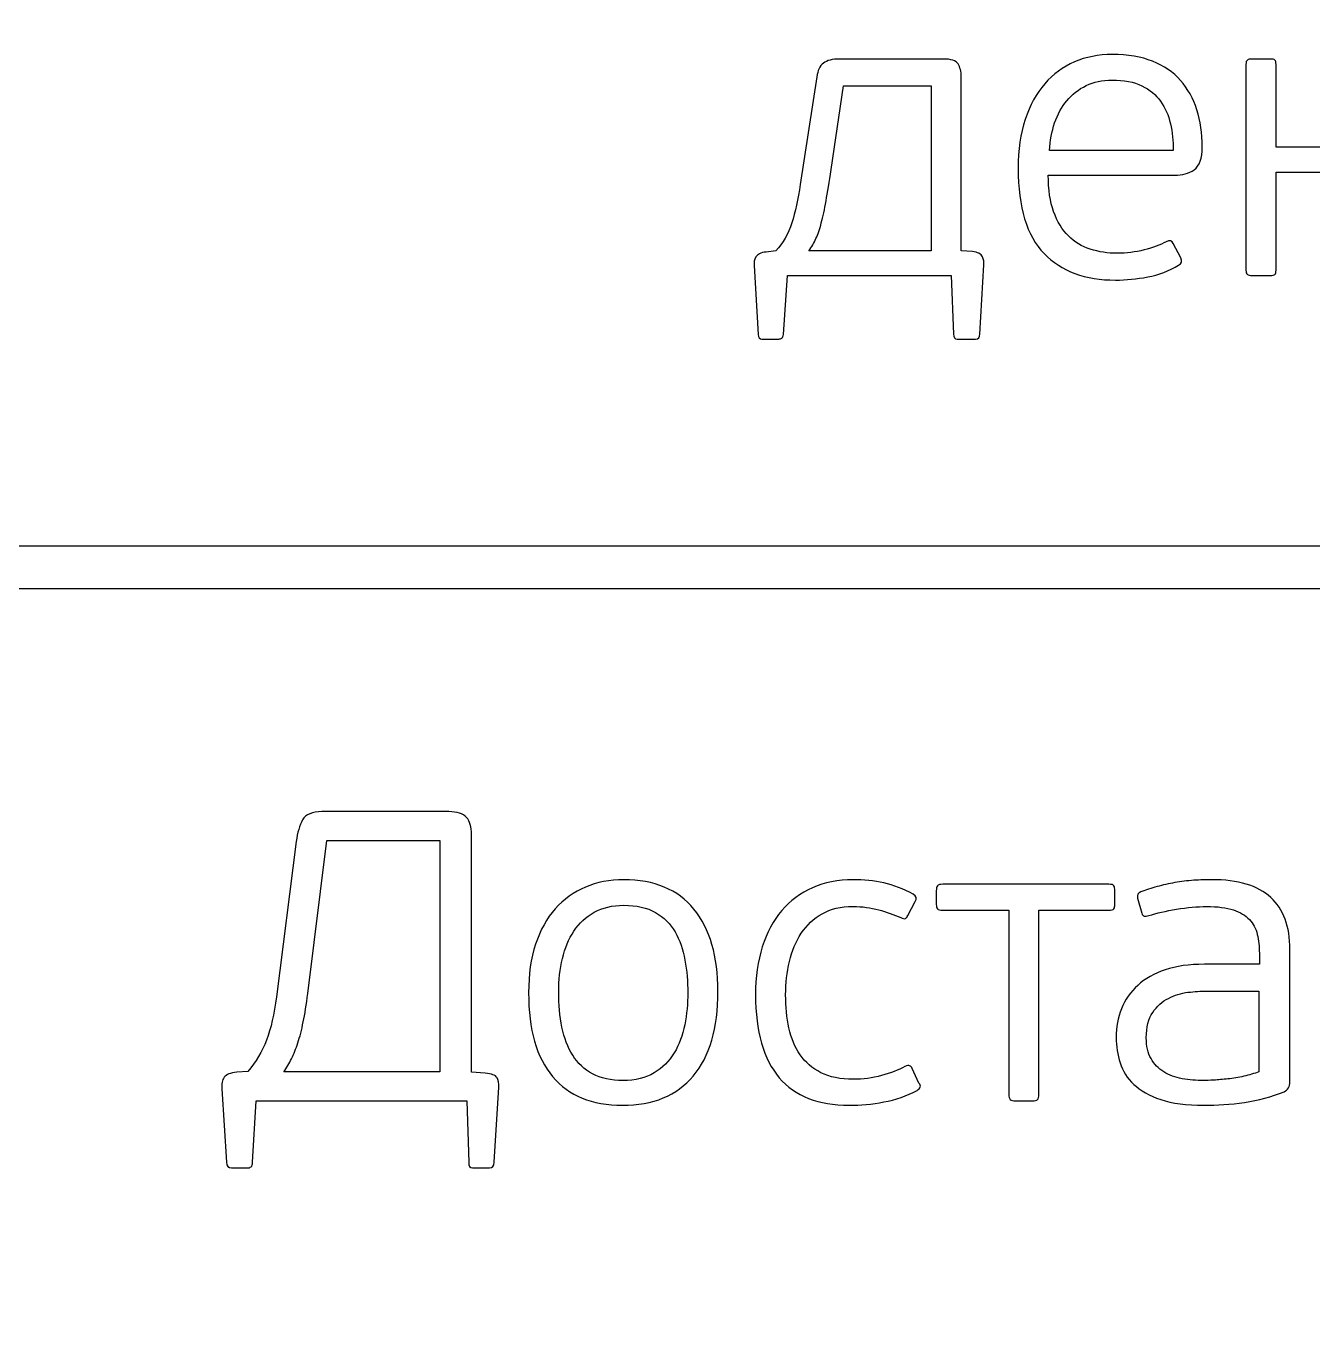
# Model space of a CAD drawing. Header units: centimetres. Extents: x -21.3 to 21.2, y -15.2 to 14.8.
# Drawn here: x -6.695 to -5.982, y -4.384 to -3.653 of the extents above; entities that cross this region are included whole.
import ezdxf

# ---------------------------------------------------------------- set-up
doc = ezdxf.new("R2010")
doc.units = ezdxf.units.CM
doc.header["$MEASUREMENT"] = 0
doc.layers.add('layer 1', color=7, linetype='Continuous')

msp = doc.modelspace()

# ---------------------------------------------------------------- linework, layer by layer
at = {"layer": 'layer 1', "color": 250, "lineweight": 9}
msp.add_open_spline([(-6.2284, -8.06812), (-6.16664, -8.10185), (-6.14392, -8.17927), (-6.17765, -8.24103), (-6.17765, -8.24103), (-6.19031, -8.2642), (-6.20911, -8.28188), (-6.23094, -8.29314), (-6.23094, -8.29314), (-6.21549, -8.32986), (-6.19966, -8.37254), (-6.18337, -8.4213), (-6.18337, -8.4213), (-6.1135, -8.63056), (-5.96242, -8.85213), (-5.83609, -9.03789), (-5.83609, -9.03789), (-5.70681, -9.22803), (-5.48129, -9.10946), (-5.35458, -9.22093), (-5.35458, -9.22093), (-5.31474, -9.22523), (-5.20188, -9.23718), (-5.35264, -9.06122), (-5.35264, -9.06122), (-6.41571, -7.82022), (-6.00346, -5.11392), (-4.92715, -3.90488), (-4.92715, -3.90488), (-4.76214, -3.71952), (-4.8119, -3.84065), (-4.61504, -3.65339), (-4.61504, -3.65339), (-3.77472, -4.11083), (-3.34899, -4.78218), (-3.17311, -5.66994), (-3.17311, -5.66994), (-3.10745, -6.0013), (-3.05587, -5.87078), (-2.81201, -6.16238), (-2.81201, -6.16238), (-2.54229, -6.48484), (-2.13128, -7.60876), (-2.57726, -8.20237), (-2.57726, -8.20237), (-2.11438, -8.14285), (-1.42933, -7.54806), (-0.3667, -8.49404), (-0.3667, -8.49404), (0.19503, -8.99411), (0.01549, -11.22762), (-2.66348, -10.73614), (-2.66348, -10.73614), (-2.66348, -10.73614), (-3.23027, -10.62063), (-3.23027, -10.62063), (-3.23027, -10.62063), (-2.94469, -10.87485), (-2.61807, -10.97166), (-2.68346, -11.19561), (-2.68346, -11.19561), (-2.85282, -11.34166), (-3.11005, -11.22429), (-3.34549, -11.04737), (-3.34549, -11.04737), (-3.37076, -11.31228), (-3.34666, -11.18045), (-3.13094, -11.45496), (-3.13094, -11.45496), (-1.3732, -13.69191), (-3.56464, -15.17519), (-4.55727, -14.29153), (-4.55727, -14.29153), (-5.31853, -13.61384), (-5.12211, -13.58251), (-5.34958, -12.70396), (-5.34958, -12.70396), (-5.59604, -13.15673), (-6.04823, -13.26196), (-6.47883, -13.35114), (-6.47883, -13.35114), (-6.70653, -13.39829), (-6.84392, -13.43742), (-7.08172, -13.41745), (-7.08172, -13.41745), (-7.7668, -13.35993), (-7.41869, -13.11447), (-8.01978, -13.33824), (-8.01978, -13.33824), (-8.58913, -13.5502), (-9.75839, -13.36675), (-10.18728, -12.98494), (-10.18728, -12.98494), (-10.74604, -12.48752), (-8.76957, -10.3725), (-7.46864, -9.97013), (-7.46864, -9.97013), (-7.46864, -9.97013), (-5.83382, -9.84279), (-5.83382, -9.84279), (-5.83382, -9.84279), (-5.8024, -9.84495), (-5.67899, -9.84538), (-5.79444, -9.7059), (-5.79444, -9.7059), (-5.87346, -9.61042), (-5.86341, -9.5073), (-5.98318, -9.46375), (-5.98318, -9.46375), (-6.26966, -9.34296), (-6.65205, -9.41808), (-6.88021, -9.4623), (-6.88021, -9.4623), (-6.88974, -9.46416), (-6.89895, -9.46601), (-6.90783, -9.46786), (-6.90783, -9.46786), (-6.90045, -9.4955), (-6.90327, -9.52593), (-6.91806, -9.55302), (-6.91806, -9.55302), (-6.94864, -9.609), (-7.01881, -9.6296), (-7.07479, -9.59902), (-7.07479, -9.59902), (-7.13078, -9.56844), (-7.15137, -9.49827), (-7.12079, -9.44229), (-7.12079, -9.44229), (-7.11129, -9.42489), (-7.09798, -9.41092), (-7.08244, -9.40083), (-7.08244, -9.40083), (-7.08244, -9.40083), (-7.08184, -9.39743), (-7.08184, -9.39743), (-7.08184, -9.39743), (-7.08184, -9.39743), (-7.07245, -9.39503), (-7.07245, -9.39503), (-7.07245, -9.39503), (-7.05613, -9.38662), (-7.03796, -9.38217), (-7.01952, -9.38213), (-7.01952, -9.38213), (-6.70266, -9.30824), (-6.14779, -9.23494), (-5.85586, -9.39385), (-5.85586, -9.39385), (-5.70328, -9.46346), (-5.69993, -9.36719), (-5.77799, -9.29785), (-5.77799, -9.29785), (-5.96992, -9.11917), (-6.34516, -8.55089), (-6.40165, -8.24041), (-6.40165, -8.24041), (-6.42137, -8.20374), (-6.42276, -8.15815), (-6.40131, -8.11887), (-6.40131, -8.11887), (-6.36757, -8.05711), (-6.29016, -8.03439), (-6.2284, -8.06812)], degree=3, knots=[0, 0, 0, 0, 0.02381, 0.02381, 0.02381, 0.02381, 0.047619, 0.047619, 0.047619, 0.047619, 0.071429, 0.071429, 0.071429, 0.071429, 0.095238, 0.095238, 0.095238, 0.095238, 0.119048, 0.119048, 0.119048, 0.119048, 0.142857, 0.142857, 0.142857, 0.142857, 0.166667, 0.166667, 0.166667, 0.166667, 0.190476, 0.190476, 0.190476, 0.190476, 0.214286, 0.214286, 0.214286, 0.214286, 0.238095, 0.238095, 0.238095, 0.238095, 0.261905, 0.261905, 0.261905, 0.261905, 0.285714, 0.285714, 0.285714, 0.285714, 0.309524, 0.309524, 0.309524, 0.309524, 0.333333, 0.333333, 0.333333, 0.333333, 0.357143, 0.357143, 0.357143, 0.357143, 0.380952, 0.380952, 0.380952, 0.380952, 0.404762, 0.404762, 0.404762, 0.404762, 0.428571, 0.428571, 0.428571, 0.428571, 0.452381, 0.452381, 0.452381, 0.452381, 0.47619, 0.47619, 0.47619, 0.47619, 0.5, 0.5, 0.5, 0.5, 0.52381, 0.52381, 0.52381, 0.52381, 0.547619, 0.547619, 0.547619, 0.547619, 0.571429, 0.571429, 0.571429, 0.571429, 0.595238, 0.595238, 0.595238, 0.595238, 0.619048, 0.619048, 0.619048, 0.619048, 0.642857, 0.642857, 0.642857, 0.642857, 0.666667, 0.666667, 0.666667, 0.666667, 0.690476, 0.690476, 0.690476, 0.690476, 0.714286, 0.714286, 0.714286, 0.714286, 0.738095, 0.738095, 0.738095, 0.738095, 0.761905, 0.761905, 0.761905, 0.761905, 0.785714, 0.785714, 0.785714, 0.785714, 0.809524, 0.809524, 0.809524, 0.809524, 0.833333, 0.833333, 0.833333, 0.833333, 0.857143, 0.857143, 0.857143, 0.857143, 0.880952, 0.880952, 0.880952, 0.880952, 0.904762, 0.904762, 0.904762, 0.904762, 0.928571, 0.928571, 0.928571, 0.928571, 0.952381, 0.952381, 0.952381, 0.952381, 1, 1, 1, 1], dxfattribs=at)
at = {"layer": 'layer 1', "color": 29}
for points, knots in [([(-6.27928, -3.77787), (-6.27531, -3.7736), (-6.27238, -3.76845), (-6.27047, -3.76243), (-6.27047, -3.76243), (-6.26856, -3.7564), (-6.267, -3.74928), (-6.26578, -3.74104), (-6.26578, -3.74104), (-6.26578, -3.74104), (-6.25663, -3.68135), (-6.25663, -3.68135), (-6.25663, -3.68135), (-6.25617, -3.67784), (-6.25495, -3.67533), (-6.25297, -3.6738), (-6.25297, -3.6738), (-6.25099, -3.67227), (-6.24802, -3.67151), (-6.24405, -3.67151), (-6.24405, -3.67151), (-6.24405, -3.67151), (-6.18664, -3.67151), (-6.18664, -3.67151), (-6.18664, -3.67151), (-6.18222, -3.67151), (-6.17944, -3.67243), (-6.1783, -3.67426), (-6.1783, -3.67426), (-6.17715, -3.67609), (-6.17658, -3.67845), (-6.17658, -3.68135), (-6.17658, -3.68135), (-6.17658, -3.68135), (-6.17658, -3.77787), (-6.17658, -3.77787), (-6.17658, -3.77787), (-6.17658, -3.77787), (-6.1704, -3.77833), (-6.1704, -3.77833), (-6.1704, -3.77833), (-6.16736, -3.77863), (-6.16549, -3.77958), (-6.1648, -3.78119), (-6.1648, -3.78119), (-6.16412, -3.78278), (-6.16385, -3.78427), (-6.164, -3.78564), (-6.164, -3.78564), (-6.164, -3.78564), (-6.16629, -3.82407), (-6.16629, -3.82407), (-6.16629, -3.82407), (-6.16629, -3.8259), (-6.16705, -3.82681), (-6.16857, -3.82681), (-6.16857, -3.82681), (-6.16857, -3.82681), (-6.17887, -3.82681), (-6.17887, -3.82681), (-6.17887, -3.82681), (-6.18009, -3.82681), (-6.18077, -3.8259), (-6.18093, -3.82407), (-6.18093, -3.82407), (-6.18093, -3.82407), (-6.18207, -3.79159), (-6.18207, -3.79159), (-6.18207, -3.79159), (-6.18207, -3.79159), (-6.27287, -3.79159), (-6.27287, -3.79159), (-6.27287, -3.79159), (-6.27287, -3.79159), (-6.27516, -3.8243), (-6.27516, -3.8243), (-6.27516, -3.8243), (-6.27516, -3.82521), (-6.27543, -3.82586), (-6.27596, -3.82624), (-6.27596, -3.82624), (-6.27649, -3.82663), (-6.27706, -3.82681), (-6.27768, -3.82681), (-6.27768, -3.82681), (-6.27768, -3.82681), (-6.28705, -3.82681), (-6.28705, -3.82681), (-6.28705, -3.82681), (-6.28827, -3.82681), (-6.28896, -3.82598), (-6.28911, -3.8243), (-6.28911, -3.8243), (-6.28911, -3.8243), (-6.2914, -3.7861), (-6.2914, -3.7861), (-6.2914, -3.7861), (-6.29155, -3.78442), (-6.29121, -3.78283), (-6.29037, -3.7813), (-6.29037, -3.7813), (-6.28953, -3.77977), (-6.28766, -3.77886), (-6.28477, -3.77856), (-6.28477, -3.77856), (-6.28477, -3.77856), (-6.27928, -3.77787), (-6.27928, -3.77787)], [0, 0, 0, 0, 0.035714, 0.035714, 0.035714, 0.035714, 0.071429, 0.071429, 0.071429, 0.071429, 0.107143, 0.107143, 0.107143, 0.107143, 0.142857, 0.142857, 0.142857, 0.142857, 0.178571, 0.178571, 0.178571, 0.178571, 0.214286, 0.214286, 0.214286, 0.214286, 0.25, 0.25, 0.25, 0.25, 0.285714, 0.285714, 0.285714, 0.285714, 0.321429, 0.321429, 0.321429, 0.321429, 0.357143, 0.357143, 0.357143, 0.357143, 0.392857, 0.392857, 0.392857, 0.392857, 0.428571, 0.428571, 0.428571, 0.428571, 0.464286, 0.464286, 0.464286, 0.464286, 0.5, 0.5, 0.5, 0.5, 0.535714, 0.535714, 0.535714, 0.535714, 0.571429, 0.571429, 0.571429, 0.571429, 0.607143, 0.607143, 0.607143, 0.607143, 0.642857, 0.642857, 0.642857, 0.642857, 0.678571, 0.678571, 0.678571, 0.678571, 0.714286, 0.714286, 0.714286, 0.714286, 0.75, 0.75, 0.75, 0.75, 0.785714, 0.785714, 0.785714, 0.785714, 0.821429, 0.821429, 0.821429, 0.821429, 0.857143, 0.857143, 0.857143, 0.857143, 0.892857, 0.892857, 0.892857, 0.892857, 0.928571, 0.928571, 0.928571, 0.928571, 1, 1, 1, 1]), ([(-6.09287, -3.669), (-6.08418, -3.669), (-6.0767, -3.67025), (-6.07046, -3.67277), (-6.07046, -3.67277), (-6.0642, -3.67529), (-6.05905, -3.67883), (-6.05501, -3.68341), (-6.05501, -3.68341), (-6.05097, -3.68798), (-6.04796, -3.69339), (-6.04598, -3.69965), (-6.04598, -3.69965), (-6.044, -3.7059), (-6.04301, -3.71276), (-6.04301, -3.72023), (-6.04301, -3.72023), (-6.04301, -3.72664), (-6.04449, -3.73086), (-6.04747, -3.73292), (-6.04747, -3.73292), (-6.05044, -3.73498), (-6.05406, -3.73601), (-6.05833, -3.73601), (-6.05833, -3.73601), (-6.05833, -3.73601), (-6.12832, -3.73601), (-6.12832, -3.73601), (-6.12832, -3.73601), (-6.12832, -3.7439), (-6.12733, -3.75061), (-6.12535, -3.75614), (-6.12535, -3.75614), (-6.12336, -3.76167), (-6.12062, -3.76617), (-6.11719, -3.76956), (-6.11719, -3.76956), (-6.11376, -3.77299), (-6.10968, -3.77547), (-6.10503, -3.77695), (-6.10503, -3.77695), (-6.10038, -3.77848), (-6.09534, -3.77924), (-6.09001, -3.77924), (-6.09001, -3.77924), (-6.08494, -3.77924), (-6.08002, -3.77863), (-6.07518, -3.77741), (-6.07518, -3.77741), (-6.07038, -3.77619), (-6.0663, -3.77466), (-6.06291, -3.77284), (-6.06291, -3.77284), (-6.06108, -3.77192), (-6.05978, -3.77223), (-6.05902, -3.77375), (-6.05902, -3.77375), (-6.05902, -3.77375), (-6.0549, -3.78179), (-6.0549, -3.78179), (-6.0549, -3.78179), (-6.05399, -3.78366), (-6.05437, -3.78496), (-6.05605, -3.78576), (-6.05605, -3.78576), (-6.06138, -3.789), (-6.0671, -3.79121), (-6.0732, -3.79235), (-6.0732, -3.79235), (-6.0793, -3.79354), (-6.08525, -3.79411), (-6.09104, -3.79411), (-6.09104, -3.79411), (-6.10781, -3.79411), (-6.121, -3.78919), (-6.13061, -3.77936), (-6.13061, -3.77936), (-6.14021, -3.76952), (-6.14502, -3.75377), (-6.14502, -3.73213), (-6.14502, -3.73213), (-6.14502, -3.72191), (-6.14372, -3.71287), (-6.14113, -3.70502), (-6.14113, -3.70502), (-6.13853, -3.69717), (-6.13492, -3.69057), (-6.13026, -3.68524), (-6.13026, -3.68524), (-6.12561, -3.6799), (-6.12012, -3.67586), (-6.1138, -3.67311), (-6.1138, -3.67311), (-6.10747, -3.67037), (-6.10049, -3.669), (-6.09287, -3.669)], [0, 0, 0, 0, 0.04, 0.04, 0.04, 0.04, 0.08, 0.08, 0.08, 0.08, 0.12, 0.12, 0.12, 0.12, 0.16, 0.16, 0.16, 0.16, 0.2, 0.2, 0.2, 0.2, 0.24, 0.24, 0.24, 0.24, 0.28, 0.28, 0.28, 0.28, 0.32, 0.32, 0.32, 0.32, 0.36, 0.36, 0.36, 0.36, 0.4, 0.4, 0.4, 0.4, 0.44, 0.44, 0.44, 0.44, 0.48, 0.48, 0.48, 0.48, 0.52, 0.52, 0.52, 0.52, 0.56, 0.56, 0.56, 0.56, 0.6, 0.6, 0.6, 0.6, 0.64, 0.64, 0.64, 0.64, 0.68, 0.68, 0.68, 0.68, 0.72, 0.72, 0.72, 0.72, 0.76, 0.76, 0.76, 0.76, 0.8, 0.8, 0.8, 0.8, 0.84, 0.84, 0.84, 0.84, 0.88, 0.88, 0.88, 0.88, 0.92, 0.92, 0.92, 0.92, 1, 1, 1, 1]), ([(-6.00207, -3.78862), (-6.00207, -3.78984), (-6.00229, -3.79064), (-6.00275, -3.79102), (-6.00275, -3.79102), (-6.00321, -3.7914), (-6.00405, -3.79159), (-6.00527, -3.79159), (-6.00527, -3.79159), (-6.00527, -3.79159), (-6.01533, -3.79159), (-6.01533, -3.79159), (-6.01533, -3.79159), (-6.01655, -3.79159), (-6.01743, -3.7914), (-6.01796, -3.79102), (-6.01796, -3.79102), (-6.01849, -3.79064), (-6.01876, -3.78984), (-6.01876, -3.78862), (-6.01876, -3.78862), (-6.01876, -3.78862), (-6.01876, -3.67449), (-6.01876, -3.67449), (-6.01876, -3.67449), (-6.01876, -3.67327), (-6.01849, -3.67247), (-6.01796, -3.67209), (-6.01796, -3.67209), (-6.01743, -3.6717), (-6.01655, -3.67151), (-6.01533, -3.67151), (-6.01533, -3.67151), (-6.01533, -3.67151), (-6.00527, -3.67151), (-6.00527, -3.67151), (-6.00527, -3.67151), (-6.00405, -3.67151), (-6.00321, -3.6717), (-6.00275, -3.67209), (-6.00275, -3.67209), (-6.00229, -3.67247), (-6.00207, -3.67327), (-6.00207, -3.67449), (-6.00207, -3.67449), (-6.00207, -3.67449), (-6.00207, -3.72046), (-6.00207, -3.72046), (-6.00207, -3.72046), (-6.00207, -3.72046), (-5.97828, -3.72046), (-5.97828, -3.72046), (-5.97828, -3.72046), (-5.97584, -3.72046), (-5.97351, -3.72023), (-5.9713, -3.71977), (-5.9713, -3.71977), (-5.96909, -3.71931), (-5.96704, -3.71848), (-5.96513, -3.71726), (-5.96513, -3.71726), (-5.96322, -3.71607), (-5.96151, -3.71432), (-5.95998, -3.71203), (-5.95998, -3.71203), (-5.95846, -3.70975), (-5.95716, -3.70689), (-5.95609, -3.70338), (-5.95609, -3.70338), (-5.95609, -3.70338), (-5.94694, -3.67403), (-5.94694, -3.67403), (-5.94694, -3.67403), (-5.94664, -3.67281), (-5.94622, -3.67209), (-5.94569, -3.67186), (-5.94569, -3.67186), (-5.94515, -3.67163), (-5.9445, -3.67151), (-5.94374, -3.67151), (-5.94374, -3.67151), (-5.94374, -3.67151), (-5.93345, -3.67151), (-5.93345, -3.67151), (-5.93345, -3.67151), (-5.93223, -3.67151), (-5.93151, -3.67186), (-5.93128, -3.67254), (-5.93128, -3.67254), (-5.93105, -3.67323), (-5.93101, -3.67395), (-5.93116, -3.67472), (-5.93116, -3.67472), (-5.93116, -3.67472), (-5.93985, -3.70483), (-5.93985, -3.70483), (-5.93985, -3.70483), (-5.94123, -3.70971), (-5.94302, -3.71409), (-5.94523, -3.71794), (-5.94523, -3.71794), (-5.94744, -3.72183), (-5.9506, -3.72469), (-5.95472, -3.72652), (-5.95472, -3.72652), (-5.95472, -3.72652), (-5.95495, -3.72698), (-5.95495, -3.72698), (-5.95495, -3.72698), (-5.94916, -3.72866), (-5.945, -3.7314), (-5.94248, -3.73521), (-5.94248, -3.73521), (-5.93997, -3.73902), (-5.93795, -3.74348), (-5.93642, -3.74851), (-5.93642, -3.74851), (-5.93642, -3.74851), (-5.92476, -3.78816), (-5.92476, -3.78816), (-5.92476, -3.78816), (-5.9246, -3.78893), (-5.9246, -3.78968), (-5.92476, -3.79045), (-5.92476, -3.79045), (-5.92491, -3.79121), (-5.92567, -3.79159), (-5.92705, -3.79159), (-5.92705, -3.79159), (-5.92705, -3.79159), (-5.93825, -3.79159), (-5.93825, -3.79159), (-5.93825, -3.79159), (-5.93886, -3.79159), (-5.93947, -3.79148), (-5.94008, -3.79125), (-5.94008, -3.79125), (-5.94069, -3.79102), (-5.94115, -3.79037), (-5.94145, -3.7893), (-5.94145, -3.7893), (-5.94145, -3.7893), (-5.95266, -3.75111), (-5.95266, -3.75111), (-5.95266, -3.75111), (-5.95464, -3.7447), (-5.95777, -3.74028), (-5.96204, -3.73784), (-5.96204, -3.73784), (-5.96631, -3.7354), (-5.97088, -3.73418), (-5.97576, -3.73418), (-5.97576, -3.73418), (-5.97576, -3.73418), (-6.00207, -3.73418), (-6.00207, -3.73418), (-6.00207, -3.73418), (-6.00207, -3.73418), (-6.00207, -3.78862), (-6.00207, -3.78862)], [0, 0, 0, 0, 0.02439, 0.02439, 0.02439, 0.02439, 0.04878, 0.04878, 0.04878, 0.04878, 0.073171, 0.073171, 0.073171, 0.073171, 0.097561, 0.097561, 0.097561, 0.097561, 0.121951, 0.121951, 0.121951, 0.121951, 0.146341, 0.146341, 0.146341, 0.146341, 0.170732, 0.170732, 0.170732, 0.170732, 0.195122, 0.195122, 0.195122, 0.195122, 0.219512, 0.219512, 0.219512, 0.219512, 0.243902, 0.243902, 0.243902, 0.243902, 0.268293, 0.268293, 0.268293, 0.268293, 0.292683, 0.292683, 0.292683, 0.292683, 0.317073, 0.317073, 0.317073, 0.317073, 0.341463, 0.341463, 0.341463, 0.341463, 0.365854, 0.365854, 0.365854, 0.365854, 0.390244, 0.390244, 0.390244, 0.390244, 0.414634, 0.414634, 0.414634, 0.414634, 0.439024, 0.439024, 0.439024, 0.439024, 0.463415, 0.463415, 0.463415, 0.463415, 0.487805, 0.487805, 0.487805, 0.487805, 0.512195, 0.512195, 0.512195, 0.512195, 0.536585, 0.536585, 0.536585, 0.536585, 0.560976, 0.560976, 0.560976, 0.560976, 0.585366, 0.585366, 0.585366, 0.585366, 0.609756, 0.609756, 0.609756, 0.609756, 0.634146, 0.634146, 0.634146, 0.634146, 0.658537, 0.658537, 0.658537, 0.658537, 0.682927, 0.682927, 0.682927, 0.682927, 0.707317, 0.707317, 0.707317, 0.707317, 0.731707, 0.731707, 0.731707, 0.731707, 0.756098, 0.756098, 0.756098, 0.756098, 0.780488, 0.780488, 0.780488, 0.780488, 0.804878, 0.804878, 0.804878, 0.804878, 0.829268, 0.829268, 0.829268, 0.829268, 0.853659, 0.853659, 0.853659, 0.853659, 0.878049, 0.878049, 0.878049, 0.878049, 0.902439, 0.902439, 0.902439, 0.902439, 0.926829, 0.926829, 0.926829, 0.926829, 0.95122, 0.95122, 0.95122, 0.95122, 1, 1, 1, 1]), ([(-6.19328, -3.68638), (-6.19328, -3.68638), (-6.24177, -3.68638), (-6.24177, -3.68638), (-6.24177, -3.68638), (-6.24177, -3.68638), (-6.24863, -3.73281), (-6.24863, -3.73281), (-6.24863, -3.73281), (-6.2497, -3.73967), (-6.25065, -3.74547), (-6.25149, -3.75019), (-6.25149, -3.75019), (-6.25233, -3.75492), (-6.2532, -3.759), (-6.25412, -3.76243), (-6.25412, -3.76243), (-6.25503, -3.76586), (-6.25602, -3.76876), (-6.25709, -3.77112), (-6.25709, -3.77112), (-6.25816, -3.77348), (-6.25946, -3.77573), (-6.26098, -3.77787), (-6.26098, -3.77787), (-6.26098, -3.77787), (-6.19328, -3.77787), (-6.19328, -3.77787), (-6.19328, -3.77787), (-6.19328, -3.77787), (-6.19328, -3.68638), (-6.19328, -3.68638)], [0, 0, 0, 0, 0.111111, 0.111111, 0.111111, 0.111111, 0.222222, 0.222222, 0.222222, 0.222222, 0.333333, 0.333333, 0.333333, 0.333333, 0.444444, 0.444444, 0.444444, 0.444444, 0.555556, 0.555556, 0.555556, 0.555556, 0.666667, 0.666667, 0.666667, 0.666667, 0.777778, 0.777778, 0.777778, 0.777778, 1, 1, 1, 1]), ([(-6.05902, -3.72229), (-6.05902, -3.71711), (-6.05955, -3.71215), (-6.06062, -3.70742), (-6.06062, -3.70742), (-6.06168, -3.70269), (-6.06348, -3.69854), (-6.06603, -3.69496), (-6.06603, -3.69496), (-6.06855, -3.69137), (-6.07202, -3.68851), (-6.07644, -3.68638), (-6.07644, -3.68638), (-6.0809, -3.68424), (-6.08639, -3.68318), (-6.09298, -3.68318), (-6.09298, -3.68318), (-6.09832, -3.68318), (-6.10312, -3.68421), (-6.10732, -3.68626), (-6.10732, -3.68626), (-6.11155, -3.68833), (-6.11509, -3.69111), (-6.11799, -3.69461), (-6.11799, -3.69461), (-6.12089, -3.69812), (-6.12317, -3.70224), (-6.12478, -3.70697), (-6.12478, -3.70697), (-6.12638, -3.71169), (-6.12733, -3.7168), (-6.12763, -3.72229), (-6.12763, -3.72229), (-6.12763, -3.72229), (-6.05902, -3.72229), (-6.05902, -3.72229)], [0, 0, 0, 0, 0.1, 0.1, 0.1, 0.1, 0.2, 0.2, 0.2, 0.2, 0.3, 0.3, 0.3, 0.3, 0.4, 0.4, 0.4, 0.4, 0.5, 0.5, 0.5, 0.5, 0.6, 0.6, 0.6, 0.6, 0.7, 0.7, 0.7, 0.7, 0.8, 0.8, 0.8, 0.8, 1, 1, 1, 1]), ([(-7.67015, -3.96525), (-7.67015, -3.96525), (-0.74742, -3.96525), (-0.74742, -3.96525), (-0.74742, -3.96525), (-0.74742, -3.96525), (-0.74742, -3.94149), (-0.74742, -3.94149), (-0.74742, -3.94149), (-0.74742, -3.94149), (-7.67015, -3.94149), (-7.67015, -3.94149), (-7.67015, -3.94149), (-7.67015, -3.94149), (-7.67015, -3.96525), (-7.67015, -3.96525)], [0, 0, 0, 0, 0.2, 0.2, 0.2, 0.2, 0.4, 0.4, 0.4, 0.4, 0.6, 0.6, 0.6, 0.6, 1, 1, 1, 1]), ([(-6.56735, -4.24923), (-6.56735, -4.24923), (-6.56941, -4.2833), (-6.56941, -4.2833), (-6.56941, -4.2833), (-6.56941, -4.28453), (-6.56968, -4.28536), (-6.57021, -4.28582), (-6.57021, -4.28582), (-6.57075, -4.28628), (-6.57139, -4.28651), (-6.57216, -4.28651), (-6.57216, -4.28651), (-6.57216, -4.28651), (-6.58107, -4.28651), (-6.58107, -4.28651), (-6.58107, -4.28651), (-6.58275, -4.28651), (-6.58367, -4.28544), (-6.58382, -4.2833), (-6.58382, -4.2833), (-6.58382, -4.2833), (-6.58633, -4.24259), (-6.58633, -4.24259), (-6.58633, -4.24259), (-6.58664, -4.23985), (-6.58622, -4.23771), (-6.58508, -4.23619), (-6.58508, -4.23619), (-6.58393, -4.23467), (-6.58161, -4.23375), (-6.5781, -4.23344), (-6.5781, -4.23344), (-6.5781, -4.23344), (-6.57193, -4.23299), (-6.57193, -4.23299), (-6.57193, -4.23299), (-6.5675, -4.2278), (-6.56408, -4.22201), (-6.56163, -4.2156), (-6.56163, -4.2156), (-6.5592, -4.2092), (-6.55737, -4.20119), (-6.55614, -4.19159), (-6.55614, -4.19159), (-6.55614, -4.19159), (-6.54516, -4.10536), (-6.54516, -4.10536), (-6.54516, -4.10536), (-6.54455, -4.10048), (-6.54337, -4.09651), (-6.54162, -4.09346), (-6.54162, -4.09346), (-6.53987, -4.09042), (-6.53632, -4.08889), (-6.53099, -4.08889), (-6.53099, -4.08889), (-6.53099, -4.08889), (-6.46054, -4.08889), (-6.46054, -4.08889), (-6.46054, -4.08889), (-6.45596, -4.08889), (-6.45272, -4.08996), (-6.45082, -4.09209), (-6.45082, -4.09209), (-6.44891, -4.09423), (-6.44796, -4.09743), (-6.44796, -4.1017), (-6.44796, -4.1017), (-6.44796, -4.1017), (-6.44796, -4.23344), (-6.44796, -4.23344), (-6.44796, -4.23344), (-6.44796, -4.23344), (-6.44041, -4.2339), (-6.44041, -4.2339), (-6.44041, -4.2339), (-6.4369, -4.23421), (-6.43473, -4.23505), (-6.43389, -4.23642), (-6.43389, -4.23642), (-6.43305, -4.23779), (-6.43271, -4.23954), (-6.43286, -4.24168), (-6.43286, -4.24168), (-6.43286, -4.24168), (-6.43538, -4.2833), (-6.43538, -4.2833), (-6.43538, -4.2833), (-6.43553, -4.28544), (-6.43644, -4.28651), (-6.43812, -4.28651), (-6.43812, -4.28651), (-6.43812, -4.28651), (-6.4475, -4.28651), (-6.4475, -4.28651), (-6.4475, -4.28651), (-6.44887, -4.28651), (-6.44956, -4.28552), (-6.44956, -4.28353), (-6.44956, -4.28353), (-6.44956, -4.28353), (-6.4507, -4.24923), (-6.4507, -4.24923), (-6.4507, -4.24923), (-6.4507, -4.24923), (-6.56735, -4.24923), (-6.56735, -4.24923)], [0, 0, 0, 0, 0.035714, 0.035714, 0.035714, 0.035714, 0.071429, 0.071429, 0.071429, 0.071429, 0.107143, 0.107143, 0.107143, 0.107143, 0.142857, 0.142857, 0.142857, 0.142857, 0.178571, 0.178571, 0.178571, 0.178571, 0.214286, 0.214286, 0.214286, 0.214286, 0.25, 0.25, 0.25, 0.25, 0.285714, 0.285714, 0.285714, 0.285714, 0.321429, 0.321429, 0.321429, 0.321429, 0.357143, 0.357143, 0.357143, 0.357143, 0.392857, 0.392857, 0.392857, 0.392857, 0.428571, 0.428571, 0.428571, 0.428571, 0.464286, 0.464286, 0.464286, 0.464286, 0.5, 0.5, 0.5, 0.5, 0.535714, 0.535714, 0.535714, 0.535714, 0.571429, 0.571429, 0.571429, 0.571429, 0.607143, 0.607143, 0.607143, 0.607143, 0.642857, 0.642857, 0.642857, 0.642857, 0.678571, 0.678571, 0.678571, 0.678571, 0.714286, 0.714286, 0.714286, 0.714286, 0.75, 0.75, 0.75, 0.75, 0.785714, 0.785714, 0.785714, 0.785714, 0.821429, 0.821429, 0.821429, 0.821429, 0.857143, 0.857143, 0.857143, 0.857143, 0.892857, 0.892857, 0.892857, 0.892857, 0.928571, 0.928571, 0.928571, 0.928571, 1, 1, 1, 1]), ([(-6.53876, -4.18976), (-6.53952, -4.19586), (-6.54036, -4.20112), (-6.54128, -4.20554), (-6.54128, -4.20554), (-6.54219, -4.20996), (-6.54319, -4.21381), (-6.54425, -4.21709), (-6.54425, -4.21709), (-6.54532, -4.22037), (-6.5465, -4.2233), (-6.5478, -4.22589), (-6.5478, -4.22589), (-6.54909, -4.22849), (-6.5505, -4.23093), (-6.55203, -4.23322), (-6.55203, -4.23322), (-6.55203, -4.23322), (-6.46557, -4.23322), (-6.46557, -4.23322), (-6.46557, -4.23322), (-6.46557, -4.23322), (-6.46557, -4.1049), (-6.46557, -4.1049), (-6.46557, -4.1049), (-6.46557, -4.1049), (-6.52824, -4.1049), (-6.52824, -4.1049), (-6.52824, -4.1049), (-6.52824, -4.1049), (-6.53876, -4.18976), (-6.53876, -4.18976)], [0, 0, 0, 0, 0.111111, 0.111111, 0.111111, 0.111111, 0.222222, 0.222222, 0.222222, 0.222222, 0.333333, 0.333333, 0.333333, 0.333333, 0.444444, 0.444444, 0.444444, 0.444444, 0.555556, 0.555556, 0.555556, 0.555556, 0.666667, 0.666667, 0.666667, 0.666667, 0.777778, 0.777778, 0.777778, 0.777778, 1, 1, 1, 1]), ([(-6.31141, -4.18862), (-6.31141, -4.20905), (-6.31598, -4.22468), (-6.32509, -4.2355), (-6.32509, -4.2355), (-6.33424, -4.24633), (-6.34732, -4.25174), (-6.36436, -4.25174), (-6.36436, -4.25174), (-6.38125, -4.25174), (-6.39413, -4.24644), (-6.40305, -4.23585), (-6.40305, -4.23585), (-6.41193, -4.22525), (-6.41639, -4.20973), (-6.41639, -4.1893), (-6.41639, -4.1893), (-6.41639, -4.17923), (-6.4151, -4.17028), (-6.41251, -4.16242), (-6.41251, -4.16242), (-6.40991, -4.15457), (-6.40629, -4.14802), (-6.40156, -4.14275), (-6.40156, -4.14275), (-6.39684, -4.13749), (-6.39127, -4.13349), (-6.38491, -4.13075), (-6.38491, -4.13075), (-6.3785, -4.128), (-6.37145, -4.12663), (-6.36367, -4.12663), (-6.36367, -4.12663), (-6.34663, -4.12663), (-6.33367, -4.13208), (-6.32475, -4.14298), (-6.32475, -4.14298), (-6.31587, -4.15389), (-6.31141, -4.16909), (-6.31141, -4.18862)], [0, 0, 0, 0, 0.090909, 0.090909, 0.090909, 0.090909, 0.181818, 0.181818, 0.181818, 0.181818, 0.272727, 0.272727, 0.272727, 0.272727, 0.363636, 0.363636, 0.363636, 0.363636, 0.454545, 0.454545, 0.454545, 0.454545, 0.545455, 0.545455, 0.545455, 0.545455, 0.636364, 0.636364, 0.636364, 0.636364, 0.727273, 0.727273, 0.727273, 0.727273, 0.818182, 0.818182, 0.818182, 0.818182, 1, 1, 1, 1]), ([(-6.23638, -4.23733), (-6.23105, -4.23733), (-6.22583, -4.23664), (-6.22072, -4.23528), (-6.22072, -4.23528), (-6.21561, -4.2339), (-6.2113, -4.23222), (-6.2078, -4.23024), (-6.2078, -4.23024), (-6.20657, -4.22963), (-6.2057, -4.22948), (-6.20517, -4.22979), (-6.20517, -4.22979), (-6.20463, -4.23009), (-6.20414, -4.23063), (-6.20368, -4.23138), (-6.20368, -4.23138), (-6.20368, -4.23138), (-6.20002, -4.23939), (-6.20002, -4.23939), (-6.20002, -4.23939), (-6.19926, -4.24031), (-6.19903, -4.24107), (-6.19933, -4.24168), (-6.19933, -4.24168), (-6.19963, -4.24229), (-6.20017, -4.2429), (-6.20093, -4.24351), (-6.20093, -4.24351), (-6.20673, -4.24656), (-6.2129, -4.24869), (-6.21946, -4.24991), (-6.21946, -4.24991), (-6.22601, -4.25113), (-6.23242, -4.25174), (-6.23867, -4.25174), (-6.23867, -4.25174), (-6.25575, -4.25174), (-6.26868, -4.24663), (-6.27744, -4.23642), (-6.27744, -4.23642), (-6.28621, -4.2262), (-6.29059, -4.21088), (-6.29059, -4.19044), (-6.29059, -4.19044), (-6.29059, -4.18053), (-6.28934, -4.17165), (-6.28682, -4.1638), (-6.28682, -4.1638), (-6.2843, -4.15594), (-6.28072, -4.14927), (-6.27607, -4.14378), (-6.27607, -4.14378), (-6.27142, -4.13829), (-6.26574, -4.13406), (-6.25903, -4.13109), (-6.25903, -4.13109), (-6.25232, -4.12812), (-6.24485, -4.12663), (-6.23661, -4.12663), (-6.23661, -4.12663), (-6.23067, -4.12663), (-6.22495, -4.12724), (-6.21946, -4.12846), (-6.21946, -4.12846), (-6.21397, -4.12968), (-6.20856, -4.13174), (-6.20322, -4.13463), (-6.20322, -4.13463), (-6.20139, -4.1357), (-6.20101, -4.13708), (-6.20208, -4.13875), (-6.20208, -4.13875), (-6.20208, -4.13875), (-6.20619, -4.14653), (-6.20619, -4.14653), (-6.20619, -4.14653), (-6.2065, -4.14729), (-6.20692, -4.14783), (-6.20745, -4.14813), (-6.20745, -4.14813), (-6.20798, -4.14843), (-6.20886, -4.14828), (-6.21008, -4.14767), (-6.21008, -4.14767), (-6.2139, -4.146), (-6.21797, -4.14455), (-6.22232, -4.14332), (-6.22232, -4.14332), (-6.22667, -4.14211), (-6.23143, -4.1415), (-6.23661, -4.1415), (-6.23661, -4.1415), (-6.24332, -4.1415), (-6.249, -4.14283), (-6.25366, -4.1455), (-6.25366, -4.1455), (-6.25831, -4.14817), (-6.26215, -4.15179), (-6.26521, -4.15636), (-6.26521, -4.15636), (-6.26825, -4.16094), (-6.27047, -4.16616), (-6.27184, -4.17203), (-6.27184, -4.17203), (-6.27321, -4.1779), (-6.2739, -4.18404), (-6.2739, -4.19044), (-6.2739, -4.19044), (-6.2739, -4.197), (-6.27329, -4.20314), (-6.27207, -4.20886), (-6.27207, -4.20886), (-6.27085, -4.21457), (-6.26879, -4.21953), (-6.26589, -4.22372), (-6.26589, -4.22372), (-6.26299, -4.22792), (-6.25915, -4.23123), (-6.25434, -4.23367), (-6.25434, -4.23367), (-6.24954, -4.23611), (-6.24355, -4.23733), (-6.23638, -4.23733)], [0, 0, 0, 0, 0.03125, 0.03125, 0.03125, 0.03125, 0.0625, 0.0625, 0.0625, 0.0625, 0.09375, 0.09375, 0.09375, 0.09375, 0.125, 0.125, 0.125, 0.125, 0.15625, 0.15625, 0.15625, 0.15625, 0.1875, 0.1875, 0.1875, 0.1875, 0.21875, 0.21875, 0.21875, 0.21875, 0.25, 0.25, 0.25, 0.25, 0.28125, 0.28125, 0.28125, 0.28125, 0.3125, 0.3125, 0.3125, 0.3125, 0.34375, 0.34375, 0.34375, 0.34375, 0.375, 0.375, 0.375, 0.375, 0.40625, 0.40625, 0.40625, 0.40625, 0.4375, 0.4375, 0.4375, 0.4375, 0.46875, 0.46875, 0.46875, 0.46875, 0.5, 0.5, 0.5, 0.5, 0.53125, 0.53125, 0.53125, 0.53125, 0.5625, 0.5625, 0.5625, 0.5625, 0.59375, 0.59375, 0.59375, 0.59375, 0.625, 0.625, 0.625, 0.625, 0.65625, 0.65625, 0.65625, 0.65625, 0.6875, 0.6875, 0.6875, 0.6875, 0.71875, 0.71875, 0.71875, 0.71875, 0.75, 0.75, 0.75, 0.75, 0.78125, 0.78125, 0.78125, 0.78125, 0.8125, 0.8125, 0.8125, 0.8125, 0.84375, 0.84375, 0.84375, 0.84375, 0.875, 0.875, 0.875, 0.875, 0.90625, 0.90625, 0.90625, 0.90625, 0.9375, 0.9375, 0.9375, 0.9375, 1, 1, 1, 1]), ([(-5.99439, -4.2387), (-5.99439, -4.24145), (-5.99546, -4.24328), (-5.9976, -4.24419), (-5.9976, -4.24419), (-6.00446, -4.24709), (-6.01178, -4.24907), (-6.01956, -4.25014), (-6.01956, -4.25014), (-6.02733, -4.25121), (-6.03481, -4.25174), (-6.04197, -4.25174), (-6.04197, -4.25174), (-6.05173, -4.25174), (-6.05974, -4.25068), (-6.06599, -4.24854), (-6.06599, -4.24854), (-6.07224, -4.24641), (-6.0772, -4.24358), (-6.08086, -4.24015), (-6.08086, -4.24015), (-6.08451, -4.23672), (-6.08707, -4.23276), (-6.08852, -4.22822), (-6.08852, -4.22822), (-6.08997, -4.22372), (-6.09069, -4.219), (-6.09069, -4.21412), (-6.09069, -4.21412), (-6.09069, -4.20847), (-6.0897, -4.20314), (-6.08772, -4.19818), (-6.08772, -4.19818), (-6.08573, -4.19319), (-6.08272, -4.18888), (-6.07868, -4.18522), (-6.07868, -4.18522), (-6.07464, -4.18156), (-6.06957, -4.17866), (-6.06347, -4.1766), (-6.06347, -4.1766), (-6.05737, -4.17455), (-6.05013, -4.17352), (-6.04174, -4.17352), (-6.04174, -4.17352), (-6.04174, -4.17352), (-6.01132, -4.17352), (-6.01132, -4.17352), (-6.01132, -4.17352), (-6.01132, -4.17352), (-6.01132, -4.16742), (-6.01132, -4.16742), (-6.01132, -4.16742), (-6.01132, -4.16368), (-6.0117, -4.16018), (-6.01247, -4.15693), (-6.01247, -4.15693), (-6.01323, -4.15369), (-6.01468, -4.15095), (-6.01681, -4.1487), (-6.01681, -4.1487), (-6.01895, -4.14645), (-6.02192, -4.1447), (-6.02573, -4.1434), (-6.02573, -4.1434), (-6.02955, -4.14214), (-6.0345, -4.1415), (-6.0406, -4.1415), (-6.0406, -4.1415), (-6.04563, -4.1415), (-6.05116, -4.14199), (-6.05718, -4.14298), (-6.05718, -4.14298), (-6.06321, -4.14398), (-6.06835, -4.14516), (-6.07262, -4.14653), (-6.07262, -4.14653), (-6.07369, -4.14684), (-6.07453, -4.14695), (-6.07514, -4.14687), (-6.07514, -4.14687), (-6.07575, -4.14679), (-6.07621, -4.14622), (-6.07651, -4.14516), (-6.07651, -4.14516), (-6.07651, -4.14516), (-6.0788, -4.13685), (-6.0788, -4.13685), (-6.0788, -4.13685), (-6.07925, -4.13513), (-6.07864, -4.13399), (-6.07697, -4.13338), (-6.07697, -4.13338), (-6.07422, -4.13227), (-6.07125, -4.13132), (-6.06804, -4.13048), (-6.06804, -4.13048), (-6.06484, -4.1296), (-6.06153, -4.12888), (-6.0581, -4.12827), (-6.0581, -4.12827), (-6.05466, -4.12762), (-6.0512, -4.1272), (-6.04769, -4.12697), (-6.04769, -4.12697), (-6.04418, -4.12674), (-6.04091, -4.12663), (-6.03785, -4.12663), (-6.03785, -4.12663), (-6.02306, -4.12663), (-6.01212, -4.12991), (-6.00503, -4.13647), (-6.00503, -4.13647), (-5.99794, -4.14302), (-5.99439, -4.15263), (-5.99439, -4.16528), (-5.99439, -4.16528), (-5.99439, -4.16528), (-5.99439, -4.2387), (-5.99439, -4.2387)], [0, 0, 0, 0, 0.032258, 0.032258, 0.032258, 0.032258, 0.064516, 0.064516, 0.064516, 0.064516, 0.096774, 0.096774, 0.096774, 0.096774, 0.129032, 0.129032, 0.129032, 0.129032, 0.16129, 0.16129, 0.16129, 0.16129, 0.193548, 0.193548, 0.193548, 0.193548, 0.225806, 0.225806, 0.225806, 0.225806, 0.258065, 0.258065, 0.258065, 0.258065, 0.290323, 0.290323, 0.290323, 0.290323, 0.322581, 0.322581, 0.322581, 0.322581, 0.354839, 0.354839, 0.354839, 0.354839, 0.387097, 0.387097, 0.387097, 0.387097, 0.419355, 0.419355, 0.419355, 0.419355, 0.451613, 0.451613, 0.451613, 0.451613, 0.483871, 0.483871, 0.483871, 0.483871, 0.516129, 0.516129, 0.516129, 0.516129, 0.548387, 0.548387, 0.548387, 0.548387, 0.580645, 0.580645, 0.580645, 0.580645, 0.612903, 0.612903, 0.612903, 0.612903, 0.645161, 0.645161, 0.645161, 0.645161, 0.677419, 0.677419, 0.677419, 0.677419, 0.709677, 0.709677, 0.709677, 0.709677, 0.741935, 0.741935, 0.741935, 0.741935, 0.774194, 0.774194, 0.774194, 0.774194, 0.806452, 0.806452, 0.806452, 0.806452, 0.83871, 0.83871, 0.83871, 0.83871, 0.870968, 0.870968, 0.870968, 0.870968, 0.903226, 0.903226, 0.903226, 0.903226, 0.935484, 0.935484, 0.935484, 0.935484, 1, 1, 1, 1]), ([(-6.13346, -4.24557), (-6.13346, -4.24709), (-6.13373, -4.24808), (-6.13426, -4.24854), (-6.13426, -4.24854), (-6.1348, -4.249), (-6.13571, -4.24923), (-6.13693, -4.24923), (-6.13693, -4.24923), (-6.13693, -4.24923), (-6.14646, -4.24923), (-6.14646, -4.24923), (-6.14646, -4.24923), (-6.14783, -4.24923), (-6.14882, -4.249), (-6.14936, -4.24854), (-6.14936, -4.24854), (-6.14989, -4.24808), (-6.15016, -4.24709), (-6.15016, -4.24557), (-6.15016, -4.24557), (-6.15016, -4.24557), (-6.15016, -4.14355), (-6.15016, -4.14355), (-6.15016, -4.14355), (-6.15016, -4.14355), (-6.18675, -4.14355), (-6.18675, -4.14355), (-6.18675, -4.14355), (-6.18828, -4.14355), (-6.18927, -4.14329), (-6.18973, -4.14275), (-6.18973, -4.14275), (-6.19018, -4.14222), (-6.19041, -4.14142), (-6.19041, -4.14035), (-6.19041, -4.14035), (-6.19041, -4.14035), (-6.19041, -4.1328), (-6.19041, -4.1328), (-6.19041, -4.1328), (-6.19041, -4.13159), (-6.19018, -4.13067), (-6.18973, -4.13006), (-6.18973, -4.13006), (-6.18927, -4.12945), (-6.18828, -4.12915), (-6.18675, -4.12915), (-6.18675, -4.12915), (-6.18675, -4.12915), (-6.09481, -4.12915), (-6.09481, -4.12915), (-6.09481, -4.12915), (-6.09328, -4.12915), (-6.09233, -4.12945), (-6.09195, -4.13006), (-6.09195, -4.13006), (-6.09157, -4.13067), (-6.09137, -4.13159), (-6.09137, -4.1328), (-6.09137, -4.1328), (-6.09137, -4.1328), (-6.09137, -4.14035), (-6.09137, -4.14035), (-6.09137, -4.14035), (-6.09137, -4.14142), (-6.09157, -4.14222), (-6.09195, -4.14275), (-6.09195, -4.14275), (-6.09233, -4.14329), (-6.09328, -4.14355), (-6.09481, -4.14355), (-6.09481, -4.14355), (-6.09481, -4.14355), (-6.13346, -4.14355), (-6.13346, -4.14355), (-6.13346, -4.14355), (-6.13346, -4.14355), (-6.13346, -4.24557), (-6.13346, -4.24557)], [0, 0, 0, 0, 0.047619, 0.047619, 0.047619, 0.047619, 0.095238, 0.095238, 0.095238, 0.095238, 0.142857, 0.142857, 0.142857, 0.142857, 0.190476, 0.190476, 0.190476, 0.190476, 0.238095, 0.238095, 0.238095, 0.238095, 0.285714, 0.285714, 0.285714, 0.285714, 0.333333, 0.333333, 0.333333, 0.333333, 0.380952, 0.380952, 0.380952, 0.380952, 0.428571, 0.428571, 0.428571, 0.428571, 0.47619, 0.47619, 0.47619, 0.47619, 0.52381, 0.52381, 0.52381, 0.52381, 0.571429, 0.571429, 0.571429, 0.571429, 0.619048, 0.619048, 0.619048, 0.619048, 0.666667, 0.666667, 0.666667, 0.666667, 0.714286, 0.714286, 0.714286, 0.714286, 0.761905, 0.761905, 0.761905, 0.761905, 0.809524, 0.809524, 0.809524, 0.809524, 0.857143, 0.857143, 0.857143, 0.857143, 0.904762, 0.904762, 0.904762, 0.904762, 1, 1, 1, 1]), ([(-6.32811, -4.18941), (-6.32811, -4.18316), (-6.32864, -4.17706), (-6.32971, -4.1712), (-6.32971, -4.1712), (-6.33077, -4.16528), (-6.3326, -4.1601), (-6.3352, -4.1556), (-6.3352, -4.1556), (-6.33779, -4.1511), (-6.34141, -4.14748), (-6.34606, -4.14482), (-6.34606, -4.14482), (-6.35071, -4.14214), (-6.35654, -4.14081), (-6.36356, -4.14081), (-6.36356, -4.14081), (-6.36996, -4.14081), (-6.37545, -4.14211), (-6.38003, -4.1447), (-6.38003, -4.1447), (-6.3846, -4.14729), (-6.38833, -4.1508), (-6.39123, -4.15514), (-6.39123, -4.15514), (-6.39413, -4.15949), (-6.39627, -4.16456), (-6.39764, -4.17039), (-6.39764, -4.17039), (-6.39901, -4.17619), (-6.3997, -4.18232), (-6.3997, -4.18873), (-6.3997, -4.18873), (-6.3997, -4.1959), (-6.39909, -4.20249), (-6.39787, -4.20844), (-6.39787, -4.20844), (-6.39665, -4.21442), (-6.39466, -4.21961), (-6.39192, -4.22403), (-6.39192, -4.22403), (-6.38917, -4.22845), (-6.38552, -4.23192), (-6.38094, -4.23436), (-6.38094, -4.23436), (-6.37637, -4.2368), (-6.37073, -4.23802), (-6.36402, -4.23802), (-6.36402, -4.23802), (-6.35715, -4.23802), (-6.3514, -4.23661), (-6.34675, -4.23379), (-6.34675, -4.23379), (-6.3421, -4.23097), (-6.3384, -4.22723), (-6.33566, -4.22266), (-6.33566, -4.22266), (-6.33291, -4.21808), (-6.33096, -4.21286), (-6.32982, -4.20706), (-6.32982, -4.20706), (-6.32868, -4.20127), (-6.32811, -4.19536), (-6.32811, -4.18941)], [0, 0, 0, 0, 0.058824, 0.058824, 0.058824, 0.058824, 0.117647, 0.117647, 0.117647, 0.117647, 0.176471, 0.176471, 0.176471, 0.176471, 0.235294, 0.235294, 0.235294, 0.235294, 0.294118, 0.294118, 0.294118, 0.294118, 0.352941, 0.352941, 0.352941, 0.352941, 0.411765, 0.411765, 0.411765, 0.411765, 0.470588, 0.470588, 0.470588, 0.470588, 0.529412, 0.529412, 0.529412, 0.529412, 0.588235, 0.588235, 0.588235, 0.588235, 0.647059, 0.647059, 0.647059, 0.647059, 0.705882, 0.705882, 0.705882, 0.705882, 0.764706, 0.764706, 0.764706, 0.764706, 0.823529, 0.823529, 0.823529, 0.823529, 0.882353, 0.882353, 0.882353, 0.882353, 1, 1, 1, 1]), ([(-6.01155, -4.18839), (-6.01155, -4.18839), (-6.04105, -4.18839), (-6.04105, -4.18839), (-6.04105, -4.18839), (-6.0438, -4.18839), (-6.04708, -4.18862), (-6.05089, -4.18907), (-6.05089, -4.18907), (-6.0547, -4.18953), (-6.05833, -4.19064), (-6.06176, -4.19243), (-6.06176, -4.19243), (-6.06519, -4.19418), (-6.06809, -4.19677), (-6.07045, -4.2002), (-6.07045, -4.2002), (-6.07281, -4.20367), (-6.07399, -4.20836), (-6.07399, -4.21434), (-6.07399, -4.21434), (-6.07399, -4.21896), (-6.07312, -4.22277), (-6.07136, -4.22582), (-6.07136, -4.22582), (-6.06961, -4.22891), (-6.06725, -4.23135), (-6.06427, -4.23318), (-6.06427, -4.23318), (-6.0613, -4.23505), (-6.0579, -4.2363), (-6.05409, -4.23699), (-6.05409, -4.23699), (-6.05028, -4.23768), (-6.04631, -4.23802), (-6.0422, -4.23802), (-6.0422, -4.23802), (-6.04083, -4.23802), (-6.03896, -4.23794), (-6.0366, -4.23779), (-6.0366, -4.23779), (-6.03423, -4.23764), (-6.0316, -4.23741), (-6.02871, -4.2371), (-6.02871, -4.2371), (-6.02581, -4.2368), (-6.02287, -4.2363), (-6.0199, -4.23562), (-6.0199, -4.23562), (-6.01693, -4.23493), (-6.01414, -4.23413), (-6.01155, -4.23318), (-6.01155, -4.23318), (-6.01155, -4.23318), (-6.01155, -4.18839), (-6.01155, -4.18839)], [0, 0, 0, 0, 0.066667, 0.066667, 0.066667, 0.066667, 0.133333, 0.133333, 0.133333, 0.133333, 0.2, 0.2, 0.2, 0.2, 0.266667, 0.266667, 0.266667, 0.266667, 0.333333, 0.333333, 0.333333, 0.333333, 0.4, 0.4, 0.4, 0.4, 0.466667, 0.466667, 0.466667, 0.466667, 0.533333, 0.533333, 0.533333, 0.533333, 0.6, 0.6, 0.6, 0.6, 0.666667, 0.666667, 0.666667, 0.666667, 0.733333, 0.733333, 0.733333, 0.733333, 0.8, 0.8, 0.8, 0.8, 0.866667, 0.866667, 0.866667, 0.866667, 1, 1, 1, 1])]:
    msp.add_open_spline(points, degree=3, knots=knots, dxfattribs=at)

doc.saveas('drawing.dxf')
